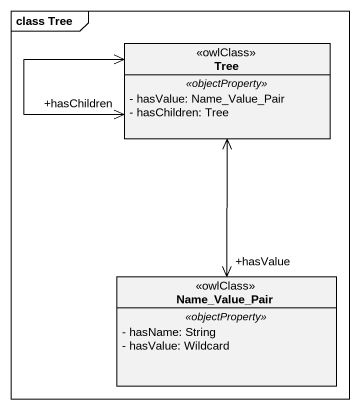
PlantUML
@startuml
mainframe class Tree
hide circle
hide empty members
skinparam classAttributeIconSize 0
class Tree <<owlClass>> {
  .. <<objectProperty>> ..
  - hasValue: Name_Value_Pair
  - hasChildren: Tree
}
class Name_Value_Pair <<owlClass>> {
  .. <<objectProperty>> ..
  - hasName: String
  - hasValue: Wildcard
}
Tree <--> "+hasChildren" Tree
Tree <--> "+hasValue" Name_Value_Pair
@enduml
